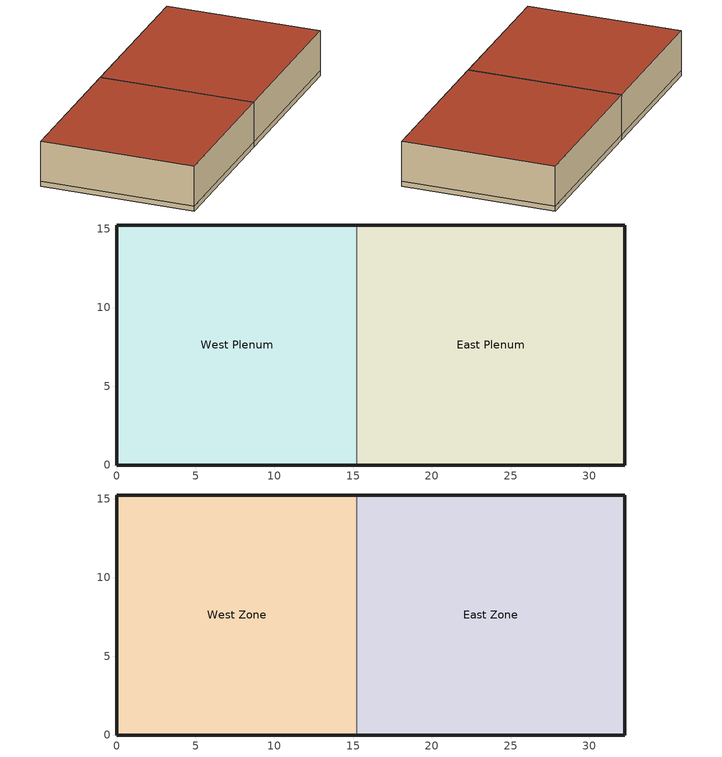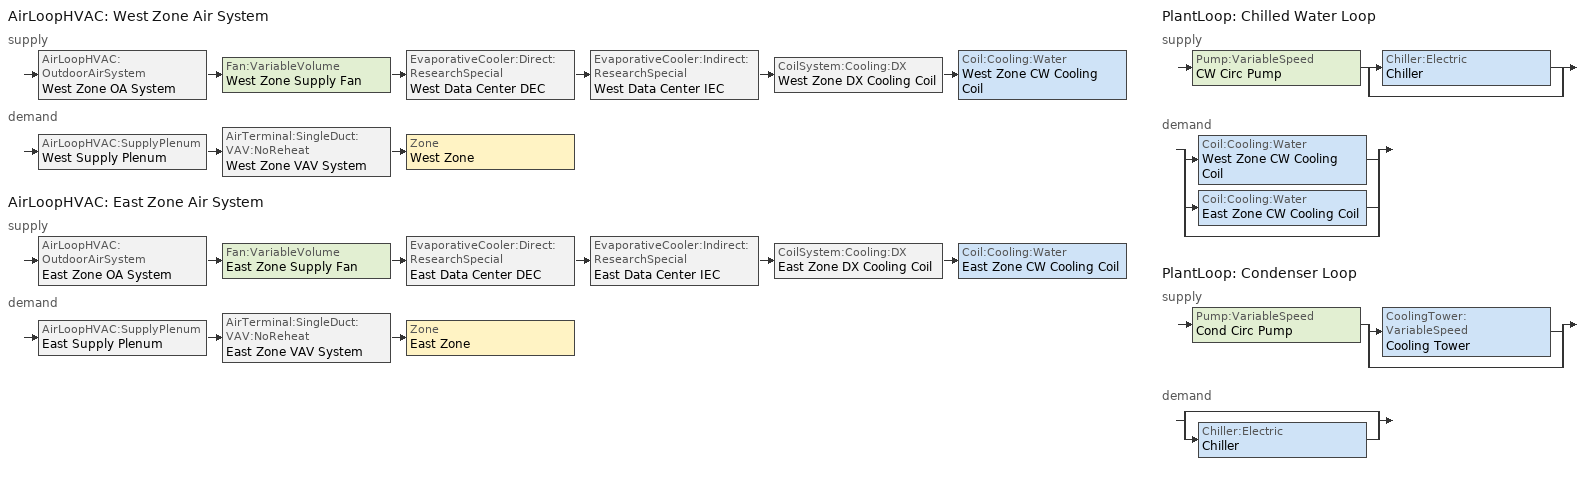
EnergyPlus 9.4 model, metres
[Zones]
West Plenum
 floor ground (FLOOR): 15.24,0 0,0 0,15.24 15.24,15.24 z0
 wall outside (ext-walls): 15.24,15.24 0,15.24 0,0 15.24,0 z0:0.5
 wall adiabatic (PARTITION): 15.24,0 15.24,15.24 z0:0.5
East Plenum
 floor ground (FLOOR): 32.24,0 15.24,0 15.24,15.24 32.24,15.24 z0
 wall outside (ext-walls): 15.24,0 32.24,0 32.24,15.24 15.24,15.24 z0:0.5
West Zone
 floor to West Plenum (Plenum Floor): 15.24,0 0,0 0,15.24 15.24,15.24 z0.5
 wall outside (ext-walls): 15.24,15.24 0,15.24 0,0 15.24,0 z0.5:4.57
 wall to East Zone (PARTITION): 15.24,0 15.24,15.24 z0.5:4.57
 roof outside (ROOF19): 0,15.24 0,0 15.24,0 15.24,15.24 z4.57
East Zone
 floor to East Plenum (Plenum Floor): 32.24,0 15.24,0 15.24,15.24 32.24,15.24 z0.5
 wall outside (ext-walls): 15.24,0 32.24,0 32.24,15.24 15.24,15.24 z0.5:4.57
 roof outside (ROOF19): 15.24,15.24 15.24,0 32.24,0 32.24,15.24 z4.57
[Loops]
AirLoopHVAC 'West Zone Air System'
 supply: AirLoopHVAC:OutdoorAirSystem 'West Zone OA System' > Fan:VariableVolume 'West Zone Supply Fan' > EvaporativeCooler:Direct:ResearchSpecial 'West Data Center DEC' > EvaporativeCooler:Indirect:ResearchSpecial 'West Data Center IEC' > CoilSystem:Cooling:DX 'West Zone DX Cooling Coil' > Coil:Cooling:Water 'West Zone CW Cooling Coil'
 demand: AirLoopHVAC:SupplyPlenum 'West Supply Plenum' > AirTerminal:SingleDuct:VAV:NoReheat 'West Zone VAV System' > Zone 'West Zone'
AirLoopHVAC 'East Zone Air System'
 supply: AirLoopHVAC:OutdoorAirSystem 'East Zone OA System' > Fan:VariableVolume 'East Zone Supply Fan' > EvaporativeCooler:Direct:ResearchSpecial 'East Data Center DEC' > EvaporativeCooler:Indirect:ResearchSpecial 'East Data Center IEC' > CoilSystem:Cooling:DX 'East Zone DX Cooling Coil' > Coil:Cooling:Water 'East Zone CW Cooling Coil'
 demand: AirLoopHVAC:SupplyPlenum 'East Supply Plenum' > AirTerminal:SingleDuct:VAV:NoReheat 'East Zone VAV System' > Zone 'East Zone'
PlantLoop 'Chilled Water Loop'
 supply: Pump:VariableSpeed 'CW Circ Pump' > split
  | Chiller:Electric 'Chiller'
  | bypass
 demand: split
  | Coil:Cooling:Water 'West Zone CW Cooling Coil'
  | Coil:Cooling:Water 'East Zone CW Cooling Coil'
  | bypass
PlantLoop 'Condenser Loop'
 supply: Pump:VariableSpeed 'Cond Circ Pump' > split
  | CoolingTower:VariableSpeed 'Cooling Tower'
  | bypass
 demand: split
  | bypass
  | Chiller:Electric 'Chiller'
[Building]
Simple One Zone (Wireframe DXF): North Axis {deg}=0; Terrain=Suburbs; Loads Convergence Tolerance Value {W}=.04; Temperature Convergence Tolerance Value {deltaC}=.004; Solar Distribution=MinimalShadowing; Maximum Number of Warmup Days=30; Minimum Number of Warmup Days=6
[Site:Location]
CHICAGO_IL_USA TMY2-94846: Latitude {deg}=41.78; Longitude {deg}=-87.75; Time Zone {hr}=-6; Elevation {m}=190
[SizingPeriod:DesignDay] Humidity Condition Type=Wetbulb; Barometric Pressure {Pa}=99063; Rain Indicator=No; Snow Indicator=No; Daylight Saving Time Indicator=No; Solar Model Indicator=ASHRAEClearSky
Name | Month | Day of Month | Day Type | Maximum Dry-Bulb Temperature {C} | Daily Dry-Bulb Temperature Range {deltaC} | Wetbulb or DewPoint at Maximum Dry-Bulb {C} | Wind Speed {m/s} | Wind Direction {deg} | Sky Clearness
CHICAGO_IL_USA Annual Heating 99% Design Conditions DB | 1 | 8 | WinterDesignDay | -17.3 | 0 | -17.3 | 4.9 | 270 | 0
CHICAGO_IL_USA Annual Cooling 1% Design Conditions DB/MCWB | 7 | 3 | SummerDesignDay | 31.5 | 10.7 | 23 | 5.3 | 230 | 1
[Site:GroundTemperature:Shallow]
20.03, 20.03, 20.13, 20.3, 20.43, 20.52, 20.62, 20.77, 20.78, 20.55, 20.44, 20.2
[Site:GroundTemperature:BuildingSurface]
20.03, 20.03, 20.13, 20.3, 20.43, 20.52, 20.62, 20.77, 20.78, 20.55, 20.44, 20.2
[Site:GroundTemperature:Deep]
16.1, 16.1, 16.1, 16.1, 16.1, 16.1, 16.1, 16.1, 16.1, 16.1, 16.1, 16.1
[Material:NoMass]
R19LAYER: Roughness=Rough; Thermal Resistance {m2-K/W}=3.344; Thermal Absorptance=0.9; Solar Absorptance=0.75; Visible Absorptance=0.75
[Material] Thermal Absorptance=0.9
Name | Roughness | Thickness {m} | Conductivity {W/m-K} | Density {kg/m3} | Specific Heat {J/kg-K} | Solar Absorptance | Visible Absorptance
C5 - 4 IN HW CONCRETE | MediumRough | 0.101498 | 1.729577 | 2242.585 | 836.8 | 0.65 | 0.65
1IN Stucco | Smooth | 0.0253 | 0.6918 | 1858 | 837 | 0.92 | 0.92
8IN Concrete HW | MediumRough | 0.2033 | 1.7296 | 2243 | 837 | 0.65 | 0.65
Wall Insulation [5] | MediumRough | 0.0453 | 0.0432 | 91 | 837 | 0.5 | 0.5
1/2IN Gypsum | Smooth | 0.0127 | 0.16 | 784.9 | 830 | 0.92 | 0.92
C19 - 2 IN LIGHT WEIGHT CONCRETE | MediumRough | 0.0508102 | 0.129891 | 480.5539 | 836.8 | 0.2 | 0.2
E1 - 3 / 4 IN PLASTER OR GYP BOARD | Smooth | 0.01905 | 0.726422 | 1601.846 | 836.8 | 0.92 | 0.92
C6 - 8 IN CLAY TILE | Smooth | 0.203302 | 0.570761 | 1121.292 | 836.8 | 0.82 | 0.82
[Construction]
ext-walls: 1IN Stucco, 8IN Concrete HW, Wall Insulation [5], 1/2IN Gypsum
FLOOR: C5 - 4 IN HW CONCRETE
ROOF19: R19LAYER
PARTITION: E1 - 3 / 4 IN PLASTER OR GYP BOARD, C6 - 8 IN CLAY TILE, E1 - 3 / 4 IN PLASTER OR GYP BOARD
PLENUM FLOOR: C19 - 2 IN LIGHT WEIGHT CONCRETE
[Zone] Type=1; Multiplier=1; Ceiling Height {m}=autocalculate; Volume {m3}=autocalculate
West Zone; East Zone; West Plenum; East Plenum
[Zone equipment]
West Zone: West Zone VAV System
East Zone: East Zone VAV System
[AirTerminal:SingleDuct:VAV:NoReheat] Availability Schedule=FanAndCoilAvailSched; Maximum Air Flow Rate {m3/s}=autosize; Zone Minimum Air Flow Input Method=Constant; Constant Minimum Air Flow Fraction=0.4
West Zone VAV System; East Zone VAV System
[AirLoopHVAC] Design Supply Air Flow Rate {m3/s}=autosize
West Zone Air System; East Zone Air System
[AirLoopHVAC:SupplyPlenum]
Name | Zone
West Supply Plenum | West Plenum
East Supply Plenum | East Plenum
[AvailabilityManager:Scheduled] Schedule=FanAndCoilAvailSched
West Data Center Avail; East Data Center Avail
[SetpointManager:MixedAir] Control Variable=Temperature
Name | Setpoint Node or NodeList
West Zone Mixed Air Temp Manager | West Zone Mixed Air Node
East Zone Mixed Air Temp Manager | East Zone Mixed Air Node
[Controller:OutdoorAir] Minimum Outdoor Air Flow Rate {m3/s}=autosize; Maximum Outdoor Air Flow Rate {m3/s}=autosize; Economizer Control Type=FixedDryBulb; Economizer Maximum Limit Dewpoint Temperature {C}=13.5; Economizer Minimum Limit Dry-Bulb Temperature {C}=-20; Lockout Type=NoLockout; Minimum Limit Type=FixedMinimum; Minimum Outdoor Air Schedule=OAFractionSched
Name | Economizer Maximum Limit Dry-Bulb Temperature {C}
West Data Center OA Controller | 23
East Data Center OA Controller | 16
[EvaporativeCooler:Direct:ResearchSpecial] Availability Schedule=ALWAYS_ON; Cooler Design Effectiveness=0.7; Primary Air Design Flow Rate {m3/s}=autosize; Recirculating Water Pump Design Power {W}=30; Drift Loss Fraction=0; Blowdown Concentration Ratio=3; Evaporative Operation Minimum Drybulb Temperature=16
Name | Evaporative Operation Maximum Limit Wetbulb Temperature | Evaporative Operation Maximum Limit Drybulb Temperature
West Data Center DEC | 18 | 20
East Data Center DEC | 20 | 22
[EvaporativeCooler:Indirect:ResearchSpecial] Availability Schedule=ALWAYS_ON; Cooler Wetbulb Design Effectiveness=0.7; Wetbulb Effectiveness Flow Ratio Modifier Curve=IECEffWBFlowMod; Cooler Drybulb Design Effectiveness=0.72; Drybulb Effectiveness Flow Ratio Modifier Curve=IECEffDBFlowMod; Recirculating Water Pump Design Power {W}=autosize; Water Pump Power Sizing Factor {W/(m3/s)}=150; Water Pump Power Modifier Curve=IECPumpPowerMod; Secondary Air Design Flow Rate {m3/s}=autosize; Secondary Air Flow Scaling Factor=1.4; Secondary Air Fan Design Power {W}=autosize; Secondary Air Fan Sizing Specific Power {W/(m3/s)}=200; Secondary Air Fan Power Modifier Curve=IECFanPowerMod; Primary Air Design Flow Rate {m3/s}=autosize; Dewpoint Effectiveness Factor=0.9; Drift Loss Fraction=0; Evaporative Operation Maximum Limit Outdoor Wetbulb Temperature=24
Name | Evaporative Operation Minimum Limit Secondary Air Drybulb Temperature | Dry Operation Maximum Limit Outdoor Drybulb Temperature
West Data Center IEC | 20 | 50
East Data Center IEC | 22 | 35
[EnergyManagementSystem:Actuator]
Name | Actuated Component Unique | Actuated Component Type | Actuated Component Control Type
WestZoneDECOutletNode_setpoint | West Zone DEC Outlet Node | System Node Setpoint | Temperature Setpoint
WestZoneIECOutletNode_setpoint | West Zone IEC Outlet Node | System Node Setpoint | Temperature Setpoint
WestZoneCCoilAirOutletNode_setpoint | West Zone CCoil Air Outlet Node | System Node Setpoint | Temperature Setpoint
WestAirLoopOutletNode_setpoint | West Air Loop Outlet Node | System Node Setpoint | Temperature Setpoint
WestZoneSupplyFan_FanAirMassFlowRate | WEST ZONE SUPPLY FAN | Fan | Fan Air Mass Flow Rate
EastZoneSupplyFan_FanAirMassFlowRate | EAST ZONE SUPPLY FAN | Fan | Fan Air Mass Flow Rate
EastZoneDECOutletNode_setpoint | East Zone DEC Outlet Node | System Node Setpoint | Temperature Setpoint
EastZoneIECOutletNode_setpoint | East Zone IEC Outlet Node | System Node Setpoint | Temperature Setpoint
EastZoneCCoilAirOutletNode_setpoint | East Zone CCoil Air Outlet Node | System Node Setpoint | Temperature Setpoint
EastAirLoopOutletNode_setpoint | East Air Loop Outlet Node | System Node Setpoint | Temperature Setpoint
[CoilSystem:Cooling:DX] Dehumidification Control Type=None; Run on Sensible Load=yes; Run on Latent Load=No
Name | Availability Schedule | Cooling Coil
West Zone DX Cooling Coil | WestDXCCoilAvailSched | West DX Cooling Coil
East Zone DX Cooling Coil | EastDXCCoilAvailSched | East DX Cooling Coil
[Sizing:System] Type of Load to Size On=Sensible; Design Outdoor Air Flow Rate {m3/s}=autosize; Central Heating Maximum System Air Flow Ratio=0.4; Preheat Design Temperature {C}=7; Central Cooling Design Supply Air Temperature {C}=12.8; Type of Zone Sum to Use=NonCoincident; 100% Outdoor Air in Cooling=Yes; 100% Outdoor Air in Heating=No; Cooling Supply Air Flow Rate Method=DesignDay; Heating Supply Air Flow Rate Method=DesignDay
Name | Preheat Design Humidity Ratio {kgWater/kgDryAir} | Precool Design Temperature {C} | Precool Design Humidity Ratio {kgWater/kgDryAir} | Central Heating Design Supply Air Temperature {C} | Central Cooling Design Supply Air Humidity Ratio {kgWater/kgDryAir} | Central Heating Design Supply Air Humidity Ratio {kgWater/kgDryAir}
West Zone Air System | 0.0085 | 11 | 0.0085 | 16.7 | 0.0085 | 0.0085
East Zone Air System | 0.009 | 12.8 | 0.009 | 30 | 0.009 | 0.009
[Fan:VariableVolume] Availability Schedule=FanAndCoilAvailSched; Fan Total Efficiency=0.7; Pressure Rise {Pa}=300; Maximum Flow Rate {m3/s}=autosize; Fan Power Minimum Flow Rate Input Method=Fraction; Fan Power Minimum Flow Fraction=0.25; Motor Efficiency=0.9; Motor In Airstream Fraction=0; Fan Power Coefficient 1=0.350712; Fan Power Coefficient 2=0.308505; Fan Power Coefficient 3=-0.541374; Fan Power Coefficient 4=0.871988; Fan Power Coefficient 5=0
West Zone Supply Fan; East Zone Supply Fan
[Coil:Cooling:DX:SingleSpeed] Gross Rated Total Cooling Capacity {W}=autosize; Gross Rated Sensible Heat Ratio=autosize; Gross Rated Cooling COP {W/W}=3; Rated Air Flow Rate {m3/s}=autosize; Total Cooling Capacity Function of Temperature Curve=DXSysACCoolCapFT; Total Cooling Capacity Function of Flow Fraction Curve=DXSysACCoolCapFFF; Energy Input Ratio Function of Temperature Curve=DXSysACCoolEIRFT; Energy Input Ratio Function of Flow Fraction Curve=DXSysACCoolEIRFFF; Part Load Fraction Correlation Curve=DXSysACCoolPLFFPLR; Report ASHRAE Standard 127 Performance Ratings=Yes
Name | Availability Schedule
West DX Cooling Coil | WestDXCCoilAvailSched
East DX Cooling Coil | EastDXCCoilAvailSched
[PlantLoop] Fluid Type=Water; Maximum Loop Temperature {C}=100; Minimum Loop Temperature {C}=3; Maximum Loop Flow Rate {m3/s}=autosize; Minimum Loop Flow Rate {m3/s}=0; Plant Loop Volume {m3}=autocalculate; Load Distribution Scheme=Optimal
Name | Plant Equipment Operation Scheme
Chilled Water Loop | CW Loop Operation
Condenser Loop | Tower Loop Operation
[Chiller:Electric]
Chiller: Condenser Type=WaterCooled; Nominal Capacity {W}=autosize; Nominal COP {W/W}=5; Minimum Part Load Ratio=0.15; Maximum Part Load Ratio=1; Optimum Part Load Ratio=0.65; Design Condenser Inlet Temperature {C}=29.44; Temperature Rise Coefficient=2.682759; Design Chilled Water Outlet Temperature {C}=6.667; Design Chilled Water Flow Rate {m3/s}=autosize; Design Condenser Fluid Flow Rate {m3/s}=autosize; Coefficient 1 of Capacity Ratio Curve=0.944836; Coefficient 2 of Capacity Ratio Curve=-0.0570088; Coefficient 3 of Capacity Ratio Curve=-0.00185486; Coefficient 1 of Power Ratio Curve=1.907846; Coefficient 2 of Power Ratio Curve=-1.20499; Coefficient 3 of Power Ratio Curve=0.263462; Coefficient 1 of Full Load Ratio Curve=0.03303; Coefficient 2 of Full Load Ratio Curve=0.6852; Coefficient 3 of Full Load Ratio Curve=0.2818; Chilled Water Outlet Temperature Lower Limit {C}=5; Chiller Flow Mode=NotModulated
[SetpointManager:Scheduled]
Chilled Water Loop Setpoint Manager: Control Variable=Temperature; Schedule=CW Loop Temp Schedule; Setpoint Node or NodeList=CW Supply Outlet Node
[Pump:VariableSpeed] Design Maximum Flow Rate {m3/s}=autosize; Design Power Consumption {W}=autosize; Fraction of Motor Inefficiencies to Fluid Stream=0; Coefficient 1 of the Part Load Performance Curve=0; Coefficient 2 of the Part Load Performance Curve=1; Coefficient 3 of the Part Load Performance Curve=0; Coefficient 4 of the Part Load Performance Curve=0; Design Minimum Flow Rate {m3/s}=0; Pump Control Type=INTERMITTENT
Name | Design Pump Head {Pa} | Motor Efficiency
CW Circ Pump | 160000 | 0.87
Cond Circ Pump | 140000 | 0.9
[Coil:Cooling:Water] Design Water Flow Rate {m3/s}=autosize; Design Air Flow Rate {m3/s}=autosize; Design Inlet Water Temperature {C}=autosize; Design Inlet Air Temperature {C}=autosize; Design Outlet Air Temperature {C}=autosize; Design Inlet Air Humidity Ratio {kgWater/kgDryAir}=autosize; Design Outlet Air Humidity Ratio {kgWater/kgDryAir}=autosize; Type of Analysis=SimpleAnalysis; Heat Exchanger Configuration=CrossFlow
Name | Availability Schedule
West Zone CW Cooling Coil | WestChWaterCoilAvailSched
East Zone CW Cooling Coil | EastChWaterCoilAvailSched
[Controller:WaterCoil] Control Variable=Temperature; Action=Reverse; Actuator Variable=FLOW; Controller Convergence Tolerance {deltaC}=autosize; Maximum Actuated Flow {m3/s}=autosize; Minimum Actuated Flow {m3/s}=0
West CW Coil Controller; East CW Coil Controller
[PlantEquipmentOperationSchemes]
Name | Control Scheme 1 | Control Scheme 1 Schedule
CW Loop Operation | CW Loop Cooling Load | Chiller AlwaysOnSchedule
Tower Loop Operation | Tower Load | Tower AlwaysOnSchedule
[PlantEquipmentOperation:CoolingLoad] Load Range 1 Lower Limit {W}=0; Load Range 1 Upper Limit {W}=1000000000
Name | Range 1 Equipment List
CW Loop Cooling Load | Chiller Plant
Tower Load | Tower Plant
[PlantEquipmentList]
Chiller Plant: Chiller
Tower Plant: Cooling Tower
[Sizing:Plant]
Name | Loop Type | Design Loop Exit Temperature {C} | Loop Design Temperature Difference {deltaC}
Chilled Water Loop | Cooling | 7 | 4
Condenser Loop | Condenser | 20 | 5
[CoolingTower:VariableSpeed]
Cooling Tower: Model Type=YorkCalcUserDefined; Model Coefficient=YorkCalc Default Tower Model; Design Water Flow Rate {m3/s}=autosize; Design Air Flow Rate {m3/s}=autosize; Design Fan Power {W}=autosize; Fan Power Ratio Function of Air Flow Rate Ratio Curve=CoolingTowerFanRatioCurve; Minimum Air Flow Rate Ratio=0.2; Fraction of Tower Capacity in Free Convection Regime=0.125; Basin Heater Capacity {W/K}=450; Basin Heater Setpoint Temperature {C}=4.5; Evaporation Loss Mode=SaturatedExit; Drift Loss Percent {percent}=0.05; Blowdown Calculation Mode=ConcentrationRatio; Blowdown Concentration Ratio=4
[CoolingTowerPerformance:YorkCalc]
YorkCalc Default Tower Model: Minimum Inlet Air Wet-Bulb Temperature {C}=-34.4; Maximum Inlet Air Wet-Bulb Temperature {C}=26.6667; Minimum Range Temperature {deltaC}=1.1111; Maximum Range Temperature {deltaC}=22.2222; Minimum Approach Temperature {deltaC}=1.1111; Maximum Approach Temperature {deltaC}=40; Minimum Water Flow Rate Ratio=0.5; Maximum Water Flow Rate Ratio=4; Maximum Liquid to Gas Ratio=8; Coefficient 1=-0.359741; Coefficient 2=-0.0550536; Coefficient 3=0.00238504; Coefficient 4=0.173927; Coefficient 5=-0.0248474; Coefficient 6=0.000484302; Coefficient 7=-0.00558985; Coefficient 8=0.000577008; Coefficient 9=-1.34243e-05; Coefficient 10=2.84766; Coefficient 11=-0.121765; Coefficient 12=0.00145992; Coefficient 13=1.68043; Coefficient 14=-0.0166921; Coefficient 15=-0.000719053; Coefficient 16=-0.0254852; Coefficient 17=4.87492e-05; Coefficient 18=2.71923e-05; Coefficient 19=-0.0653766; Coefficient 20=-0.00227817; Coefficient 21=0.000250025; Coefficient 22=-0.0910565; Coefficient 23=0.00318176; Coefficient 24=3.86218e-05; Coefficient 25=-0.00342854; Coefficient 26=8.5659e-06; Coefficient 27=-1.51682e-06
[SetpointManager:FollowOutdoorAirTemperature]
CondenserControl SetpointManager: Control Variable=Temperature; Reference Temperature Type=OutdoorAirWetBulb; Offset Temperature Difference {deltaC}=0; Maximum Setpoint Temperature {C}=80; Minimum Setpoint Temperature {C}=10; Setpoint Node or NodeList=Condenser Supply Outlet Node
[Sizing:Zone] Zone Cooling Design Supply Air Temperature Input Method=SupplyAirTemperature; Zone Cooling Design Supply Air Temperature {C}=13; Zone Heating Design Supply Air Temperature Input Method=SupplyAirTemperature; Zone Heating Design Supply Air Temperature {C}=30; Zone Cooling Design Supply Air Humidity Ratio {kgWater/kgDryAir}=0.0075; Zone Heating Design Supply Air Humidity Ratio {kgWater/kgDryAir}=0.004; Zone Heating Sizing Factor=0; Zone Cooling Sizing Factor=0; Cooling Design Air Flow Method=DesignDay; Cooling Design Air Flow Rate {m3/s}=0; Heating Design Air Flow Method=DesignDay; Heating Design Air Flow Rate {m3/s}=0; Account for Dedicated Outdoor Air System=No; Dedicated Outdoor Air System Control Strategy=NeutralSupplyAir; Dedicated Outdoor Air Low Setpoint Temperature for Design {C}=autosize; Dedicated Outdoor Air High Setpoint Temperature for Design {C}=autosize
Name | Design Specification Outdoor Air Object
West Zone | SZ DSOA West Zone
East Zone | SZ DSOA East Zone
[DesignSpecification:OutdoorAir] Outdoor Air Method=flow/person; Outdoor Air Flow per Person {m3/s-person}=0.0125; Outdoor Air Flow per Zone Floor Area {m3/s-m2}=0; Outdoor Air Flow per Zone {m3/s}=0
SZ DSOA West Zone; SZ DSOA East Zone
[People] Number of People Schedule=OFFICE OCCUPANCY; Number of People Calculation Method=people; Number of People=0; Fraction Radiant=0.3; Activity Level Schedule=Activity Sch; Carbon Dioxide Generation Rate {m3/s-W}=3.82E-8; Mean Radiant Temperature Calculation Type=zoneaveraged; Work Efficiency Schedule=Work Eff Sch; Clothing Insulation Calculation Method=ClothingInsulationSchedule; Clothing Insulation Schedule=Clothing Sch; Air Velocity Schedule=Air Velo Sch; Thermal Comfort Model 1 Type=FANGER
Name | Zone or ZoneList
West Zone PEOPLE | West Zone
East Zone PEOPLE | East Zone
[Lights] Schedule=LIGHTS-1; Design Level Calculation Method=LightingLevel; Lighting Level {W}=284; Return Air Fraction=0; Fraction Radiant=0.59; Fraction Visible=0.2; Fraction Replaceable=0
Name | Zone or ZoneList
West Zone Lights | West Zone
East Zone Lights | East Zone
[ElectricEquipment] Schedule=BLDG_EQUIP_SCH; Design Level Calculation Method=EquipmentLevel; Design Level {W}=0; Fraction Latent=0; Fraction Lost=0
Name | Zone or ZoneList | Fraction Radiant
West Zone_MiscPlug_Equip | West Zone | 0.25
East Zone_MiscPlug_Equip | East Zone | 0.5
[ElectricEquipment:ITE:AirCooled] Air Flow Calculation Method=FlowFromSystem; Design Power Input Calculation Method=Watts/Area; Watts per Zone Floor Area {W/m2}=200; Design Power Input Schedule=Data Center Operation Schedule; CPU Loading  Schedule=Data Center CPU Loading Schedule; CPU Power Input Function of Loading and Air Temperature Curve=Data Center Servers Power fLoadTemp; Design Fan Power Input Fraction=0.25; Design Fan Air Flow Rate per Power Input {m3/s-W}=0.0001; Air Flow Function of Loading and Air Temperature Curve=Data Center Servers Airflow fLoadTemp; Fan Power Input Function of Flow Curve=ECM FanPower fFlow; Design Entering Air Temperature {C}=15; Environmental Class=A3; Air Inlet Connection Type=AdjustedSupply; Design Recirculation Fraction=0.1; Recirculation Function of Loading and Supply Temperature Curve=Data Center Recirculation fLoadTemp; Design Electric Power Supply Efficiency=0.9; Electric Power Supply Efficiency Function of Part Load Ratio Curve=UPS Efficiency fPLR; Fraction of Electric Power Supply Losses to Zone=1
Name | Zone
WestDataCenter_Equip | West Zone
EastDataCenter_Equip | East Zone
[ZoneControl:Thermostat] Control Type Schedule=Zone Control Type Sched
Name | Zone or ZoneList | Control 1
West Zone Thermostat | West Zone | Temperature Setpoints West
East Zone Thermostat | East Zone | Temperature Setpoints East
[ThermostatSetpoint:DualSetpoint]
Name | Heating Setpoint Temperature Schedule | Cooling Setpoint Temperature Schedule
Temperature Setpoints West | Tmp_setpoint_west | Tmp_setpoint_west
Temperature Setpoints East | Tmp_setpoint_east | Tmp_setpoint_east
[EnergyManagementSystem:ProgramCallingManager]
Calculate Power Utilization Effectiveness: EndOfZoneTimestepBeforeZoneReporting; CalculatePUE
Initialize ExtCtrl-Based Setpoint Manager: EndOfZoneSizing; InitializeExtCtrlBasedSetpointManager
ExtCtrl-Based Setpoint Manager: AfterPredictorAfterHVACManagers; ExtCtrlBasedSetpointManager
[EnergyManagementSystem:Sensor]
Name | Output:Variable or Output:Meter Index Key | Output:Variable or Output:Meter
IT_Equip_Power | Whole Building | Facility Total Building Electricity Demand Rate
Whole_Building_Power | Whole Building | Facility Total Electricity Demand Rate
Whole_HVAC_Power | Whole Building | Facility Total HVAC Electricity Demand Rate
Tmp_sp_west_prog | Tmp_setpoint_west | Schedule Value
Tmp_sp_east_prog | Tmp_setpoint_east | Schedule Value
Flow_sp_west_prog | Flow_sp_west | Schedule Value
Flow_sp_east_prog | Flow_sp_east | Schedule Value
OutdoorTemp | Environment | Site Outdoor Air Drybulb Temperature
[EnergyManagementSystem:OutputVariable] Type of Data in Variable=Averaged; Update Frequency=SystemTimeStep
Name | EMS Variable
Power Utilization Effectiveness | PUE_Value
West_Fan_sp | Fan_west_sp
East_Fan_sp | Fan_east_sp
[EnergyManagementSystem:GlobalVariable]
PUE_Value
Fan_west_sp; Fan_east_sp
[EnergyManagementSystem:Program]
CalculatePUE: IF IT_Equip_power > 0.0; set PUE_Value = whole_building_power / IT_Equip_power; ELSE; set PUE_Value = 0.0; ENDIF
InitializeExtCtrlBasedSetpointManager: SET Tmp_setpoint_west = 20; SET Tmp_setpoint_east = 20; SET Flow_sp_west = 6; SET Flow_sp_east = 6
ExtCtrlBasedSetpointManager: IF WarmupFlag == 0.0; SET WestZoneDECOutletNode_setpoint = Tmp_sp_west_prog; SET WestZoneIECOutletNode_setpoint = Tmp_sp_west_prog; SET WestZoneCCoilAirOutletNode_setpoint = Tmp_sp_west_prog; SET WestAirLoopOutletNode_setpoint = Tmp_sp_west_prog; SET EastZoneDECOutletNode_setpoint = Tmp_sp_east_prog; SET EastZoneIECOutletNode_setpoint = Tmp_sp_east_prog; SET EastZoneCCoilAirOutletNode_setpoint = Tmp_sp_east_prog; SET EastAirLoopOutletNode_setpoint = Tmp_sp_east_prog; SET WestZoneSupplyFan_FanAirMassFlowRate = Flow_sp_west_prog; SET EastZoneSupplyFan_FanAirMassFlowRate =Flow_sp_east_prog; SET Fan_west_sp = Flow_sp_west_prog; SET Fan_east_sp = Flow_sp_east_prog; ELSE; SET WestZoneDECOutletNode_setpoint = 20; SET WestZoneIECOutletNode_setpoint = 20; SET WestZoneCCoilAirOutletNode_setpoint = 20; SET WestAirLoopOutletNode_setpoint = 20; SET EastZoneDECOutletNode_setpoint = 20; SET EastZoneIECOutletNode_setpoint = 20; SET EastZoneCCoilAirOutletNode_setpoint = 20; SET EastAirLoopOutletNode_setpoint = 20; SET WestZoneSupplyFan_FanAirMassFlowRate = 7; SET EastZoneSupplyFan_FanAirMassFlowRate = 7; ENDIF
[ExternalInterface:FunctionalMockupUnitExport:From:Variable]
Name | Output:Variable Index Key | Output:Variable | FMU Variable
 | EMS | West_Fan_sp | Z01_Fl_Fan_sp_out
 | EMS | East_Fan_sp | Z02_Fl_Fan_sp_out
 | Environment | Site Outdoor Air Drybulb Temperature | Ext_T
 | Environment | Site Outdoor Air Relative Humidity | Ext_RH
 | Environment | Site Direct Solar Radiation Rate per Area | Ext_Irr
 | West Zone | Zone Air Temperature | Z01_T
 | West Zone Mixed Air Node | System Node Temperature | Z01_T_MixAir
 | West Zone Supply Fan Outlet Node | System Node Mass Flow Rate | Z01_Fl_Fan
 | West Zone | Zone Air Relative Humidity | Z01_RH
 | West Zone | Zone Thermostat Heating Setpoint Temperature | Z01_T_HVAC_sp_out
 | East Zone | Zone Thermostat Heating Setpoint Temperature | Z02_T_HVAC_sp_out
 | East Zone | Zone Air Relative Humidity | Z02_RH
 | East Zone | Zone Air Temperature | Z02_T
 | East Zone Mixed Air Node | System Node Temperature | Z02_T_MixAir
 | East Zone Supply Fan Outlet Node | System Node Mass Flow Rate | Z02_Fl_Fan
 | Whole Building | Facility Total Building Electricity Demand Rate | Bd_Pw_All
 | Whole Building | Facility Total Electricity Demand Rate | Fa_Pw_All
 | Whole Building | Facility Total HVAC Electricity Demand Rate | Fa_Pw_HVAC
 | West Data Center DEC | Evaporative Cooler Electricity Energy | Z01_EEn_DEC
 | West Zone Supply Fan | Fan Electricity Energy | Z01_EEn_Fan
 | West Data Center IEC | Evaporative Cooler Electricity Energy | Z01_EEn_IEC
 | West DX Cooling Coil | Cooling Coil Electricity Energy | Z01_EEn_CCDX
 | East Data Center DEC | Evaporative Cooler Electricity Energy | Z02_EEn_DEC
 | East Zone Supply Fan | Fan Electricity Energy | Z02_EEn_Fan
 | East Data Center IEC | Evaporative Cooler Electricity Energy | Z02_EEn_IEC
 | East DX Cooling Coil | Cooling Coil Electricity Energy | Z02_EEn_CCDX
 | Data Center CPU Loading Schedule | Schedule Value | Bd_Load_CPU
[ExternalInterface:FunctionalMockupUnitExport:To:Schedule]
Name | Schedule | FMU Variable | Initial Value
 | Tmp_setpoint_west | Z01_T_HVAC_sp | 20
 | Tmp_setpoint_east | Z02_T_HVAC_sp | 20
 | Flow_sp_east | Z02_Fl_Fan_sp | 7
 | Flow_sp_west | Z01_Fl_Fan_sp | 7
 | Data Center CPU Loading Schedule | Bd_Load_CPU_sp | 1
[Table:IndependentVariable]
IECEffWBFlowMod_IndependentVariable1: Cubic, Linear, 0, 1.875, Dimensionless, 0, 0.125, 0.25, 0.375, 0.5, 0.625, 0.75, 0.875, 1, 1.125, 1.25, 1.375, 1.5, 1.625, 1.75, 1.875
IECEffDBFlowMod_IndependentVariable1: Cubic, Linear, 0, 1.1, Dimensionless, 0, 0.156016, 0.22497, 0.245292, 0.269625, 0.299328, 0.33699, 0.385709, 0.453044, 0.553876, 0.732741, 0.899289, 1.04747, 1.07497, 1.10417
IECFanPowerMod_IndependentVariable1; IECPumpPowerMod_IndependentVariable1: Cubic, Linear, 0, 1, Dimensionless, 0, 0.125, 0.25, 0.375, 0.5, 0.625, 0.75, 0.875, 1
[Table:IndependentVariableList]
IECEffWBFlowMod_IndependentVariableList: IECEffWBFlowMod_IndependentVariable1
IECEffDBFlowMod_IndependentVariableList: IECEffDBFlowMod_IndependentVariable1
IECFanPowerMod_IndependentVariableList: IECFanPowerMod_IndependentVariable1
IECPumpPowerMod_IndependentVariableList: IECPumpPowerMod_IndependentVariable1
[Table:Lookup]
IECEffWBFlowMod: IECEffWBFlowMod_IndependentVariableList, 0, 1.15, Dimensionless, 0, 0.503564, 0.669043, 0.765841, 0.834521, 0.887794, 0.93132, 0.968121, 1, 1.02812, 1.05327, 1.07603, 1.0968, 1.11591, 1.1336, 1.15007
IECEffDBFlowMod: IECEffDBFlowMod_IndependentVariableList, 0, 1, Dimensionless, 0, 0.251901, 0.272634, 0.297085, 0.326355, 0.362022, 0.406442, 0.463287, 0.538618, 0.643204, 0.798193, 0.907534, 0.98913, 0.994186, 1
IECFanPowerMod: IECFanPowerMod_IndependentVariableList, 0, 1, Dimensionless, 0, 0.0044871, 0.0272047, 0.0780695, 0.164938, 0.294638, 0.473325, 0.706677, 1
IECPumpPowerMod: IECPumpPowerMod_IndependentVariableList, 0, 1, Dimensionless, 0.4, 0.4, 0.4, 0.4, 1, 1, 1, 1, 1
[Schedule:Compact]
OAFractionSched: Through: 12/31, For: AllDays, Until: 7:00, 0.05, Until: 18:00, 1, Until: 24:00, 0.05
CW Loop Temp Schedule: THROUGH: 12/31, FOR: AllDays, UNTIL: 24:00, 7
Chiller AlwaysOnSchedule; Tower AlwaysOnSchedule: THROUGH: 12/31, FOR: AllDays, UNTIL: 24:00, 1
OFFICE OCCUPANCY: Through: 12/31, For: WeekDays SummerDesignDay, Until: 6:00, 0, Until: 7:00, 0.1, Until: 8:00, 0.5, Until: 12:00, 1, Until: 13:00, 0.5, Until: 16:00, 1, Until: 17:00, 0.5, Until: 18:00, 0.1, Until: 24:00, 0, For: AllOtherDays, Until: 24:00, 0
Activity Sch: Through: 12/31, For: AllDays, Until: 24:00, 131.8
Work Eff Sch; WestChWaterCoilAvailSched; EastDXCCoilAvailSched: Through: 12/31, For: AllDays, Until: 24:00, 0
Clothing Sch; ALWAYS_ON; FanAndCoilAvailSched: Through: 12/31, For: AllDays, Until: 24:00, 1
Air Velo Sch: Through: 12/31, For: AllDays, Until: 24:00, 0.137
BLDG_EQUIP_SCH: Through: 12/31, For: Weekdays, Until: 08:00, 0.4, Until: 12:00, 0.9, Until: 13:00, 0.8, Until: 17:00, 0.9, Until: 18:00, 0.5, Until: 24:00, 0.4, For: SummerDesignDay, Until: 24:00, 1, For: Saturday, Until: 06:00, 0.3, Until: 08:00, 0.4, Until: 12:00, 0.5, Until: 17:00, 0.35, Until: 24:00, 0.3, For: WinterDesignDay, Until: 24:00, 0, For: Sunday Holidays AllOtherDays, Until: 24:00, 0.3
LIGHTS-1: Through: 12/31, For: Weekdays SummerDesignDay WinterDesignDay, Until: 9:00, 0.05, Until: 10:00, 0.9, Until: 11:00, 0.95, Until: 12:00, 1, Until: 13:00, 0.95, Until: 14:00, 0.8, Until: 15:00, 0.9, Until: 17:00, 1, Until: 24:00, 0.05, For: AllOtherDays, Until: 24:00, 0.05
Zone Control Type Sched: Through: 12/31, For: AllDays, Until: 24:00, 4
WestDXCCoilAvailSched; EastChWaterCoilAvailSched: Through: 12/31, For: AllDays, Until:  7:00, 1, Until: 17:00, 1, Until: 24:00, 1
[Curve:Biquadratic] Input Unit Type for Y=Temperature; Output Unit Type=Dimensionless
Name | Coefficient1 Constant | Coefficient2 x | Coefficient3 x**2 | Coefficient4 y | Coefficient5 y**2 | Coefficient6 x*y | Minimum Value of x | Maximum Value of x | Minimum Value of y | Maximum Value of y | Input Unit Type for X | Coefficient1 Constant-1.0 | Coefficient4 y 0.06667 | Minimum Curve Output | Maximum Curve Output
DXSysACCoolCapFT | 0.766956 | 0.0107756 | -4.14703e-05 | 0.00134961 | -0.000261144 | 0.000457488 | 12.77778 | 23.88889 | 18 | 46.11111 | Temperature
DXSysACCoolEIRFT | 0.297145 | 0.0430933 | -0.000748766 | 0.00597727 | 0.000482112 | -0.000956448 | 12.77778 | 23.88889 | 18 | 46.11111 | Temperature
Data Center Servers Power fLoadTemp |  | 1 | 0 |  | 0 | 0 | 0 | 1.5 | -10 | 99 | Dimensionless | -0.15 | 0.01 | 0 | 99
Data Center Servers Airflow fLoadTemp | -1.4 | 0.9 | 0 | 0.1 | 0 | 0 | 0 | 1.5 | -10 | 99 | Dimensionless |  |  | 0 | 99
Data Center Recirculation fLoadTemp | 1 | 0 | 0 | 0 | 0 | 0 | 0 | 1.5 | -10 | 99 | Dimensionless |  |  | 0 | 99
[Curve:Quadratic]
Name | Coefficient1 Constant | Coefficient2 x | Coefficient3 x**2 | Minimum Value of x | Maximum Value of x
DXSysACCoolCapFFF | 0.8 | 0.2 | 0 | 0.5 | 1.5
DXSysACCoolEIRFFF | 1.156 | -0.1816 | 0.0256 | 0.5 | 1.5
DXSysACCoolPLFFPLR | 0.85 | 0.15 | 0 | 0 | 1
ECM FanPower fFlow | 0 | 1 | 0 | 0 | 99
UPS Efficiency fPLR | 1 | 0 | 0 | 0 | 99
[Curve:Cubic]
CoolingTowerFanRatioCurve: Coefficient1 Constant=-0.00931516; Coefficient2 x=0.0512334; Coefficient3 x**2=-0.0838365; Coefficient4 x**3=1.04192; Minimum Value of x=0.15; Maximum Value of x=1
[Schedule:Constant]
Data Center Operation Schedule: Any Number, 1
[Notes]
2ZoneDataCenterHVAC_wEconomizer.idf
Basic file description:  Basic test for Single Zone Air Loop System For Data Center Application.
HVAC Components include:  Air Economizer, Direct Evaporative Cooler,
Indirect Evaporative Coolers, Single Speed DX Cooling Coil,
Chilled Water Coil and VAV with No Reheat Air Terminal Unit.
Mass walls.  Regular slab floor. 2 Thermal Zones, and 2 supply plenum
Regular roof.  No Windows. Air cooled IT equipment (ITE).
Highlights:              Example of single zone Airloop HVAC system for Data Center Application
Simulation Location/Run: CHICAGO_OHARE_INTL_IL_USA, 2 design days, one run period of 365 days,
Run Control executes four single day run periods (see RUN PERIOD object)
Location:                Chicago, IL
Run Period (Weather File): 1/1 - 12/31.
Run Control:             Zone sizing, weather file run period control
Building: Fictional 2 zone building
The building is oriented due north.
Floor Area:        491.34 m2
Number of Stories: 1
Zone Description Details:
(0,0,0)                 (15.24,15.24,0)      ---> True North
|                   West Zone      |
|                      Inlet Node  |<--SPLITTER--<  <--------|
|                                  |                  AirLoopHVAC ( Data Center )
|                    Return Node   |>----MXER---->  >--------|
|                   East Zone      |
|                      Inlet Node  |<--SPLITTER--<  <--------|
|                                  |                  AirLoopHVAC ( Data Center )
|                    Return Node   |>----MXER---->  >--------|
Internal gains description:     Air cooled ITE and lights.
Interzone Surfaces:             None
Internal Mass:                  None
People:                         0 Occupants
Lights:                         284 Watts
Equipment:                      0 Watts
IT Equipment:                   200 Watts/m2
Detached Shading:               None
Daylight:                       None
Natural Ventilation:            None
Compact Schedules:              Yes
Solar Distribution:             MinimalShadowing
HVAC:                           AirLoopHVAC serving a single thermal zone as a Data Center
There are two data centers, and each data center is served
by its own airloopHVAC.  The air loops has a DX cooling coil
and a chilled water cooling coil.
For west zone (West data Center) the chilled water coil is
always scheduled off.  For East zone (East data Center) the
DX cooling coil is always scheduled off. But the schedules
can be modified to allow to the DX and Chilled water coils
to run alternately during the day and night or during week
days and week ends.
Zonal Equipment:                none
Central Air Handling Equipment: Yes (Serving single zone)
System Equipment Autosize:      Yes
Purchased Cooling:              No
Purchased Heating:              No
Purchased Chilled Water:        No
Purchased Hot Water:            No
Air Terminal Unit Type:         AirTerminal:SingleDuct:VAV:NoReheat
Evaporative Cooler:             EvaporativeCooler:Direct:ResearchSpecial, EvaporativeCooler:Indirect:ResearchSpecial
Coils:                          Coil:Cooling:DX:SingleSpeed, Coil:Cooling:Water
Pumps:                          Pump:VariableSpeed
Boilers:                        None
Standard Reports:               Variable Dictionary, Surfaces (dxf-wireframe), Meter File
Timestep or Hourly Variables:   Timestep
Time bins Report:               None
HTML Report:                    None
Environmental Emissions:        None
Utility Tariffs:                None
